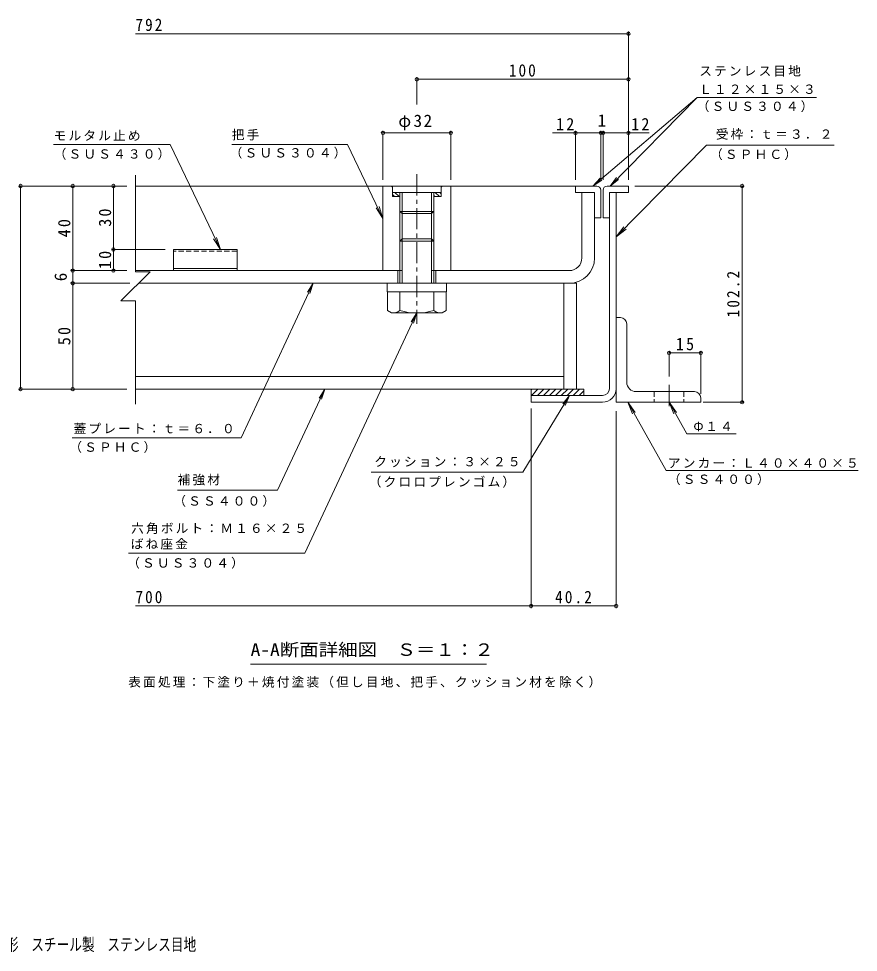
# Model space of a CAD drawing. Units: millimetres on the paper, enlarged 10 times, with parts at other scales. Extents: x -1763 to 1852, y -1353 to 1363.
# Drawn here: x -132 to 1852, y -1305 to 902 of the extents above; entities that cross this region are included whole.
import ezdxf
from ezdxf.enums import TextEntityAlignment as Align

# ---------------------------------------------------------------- set-up
doc = ezdxf.new("R2010")
doc.units = ezdxf.units.MM
doc.header["$LTSCALE"] = 10
doc.header["$PDMODE"] = 32
doc.header["$PDSIZE"] = 8
doc.linetypes.add('CHAIN1', pattern=[8, 5, -1, 1, -1])
doc.linetypes.add('DASHED1', pattern=[1.8, 1.2, -0.6])
for name, color, linetype, lineweight in [('D-1', 2, 'Continuous', 9), ('D-2', 3, 'Continuous', 9), ('D-3', 4, 'Continuous', 9), ('D-4', 7, 'Continuous', 9), ('D-5', 7, 'Continuous', 9), ('D-6', 6, 'Continuous', 5), ('D-7', 4, 'CHAIN1', 9), ('D-8', 5, 'Continuous', 5), ('D-9', 134, 'Continuous', 5), ('D-C', 2, 'Continuous', 9), ('D-E', 3, 'Continuous', 9), ('D-F', 7, 'Continuous', 9), ('F-5_F-5ﾚｲﾔ', 7, 'Continuous', 9)]:
    doc.layers.add(name, color=color, linetype=linetype, lineweight=lineweight)
doc.styles.add('ＭＳ ゴシック', font='')
doc.styles.get('ＭＳ ゴシック').set_extended_font_data('MS Gothic')

msp = doc.modelspace()

# ---------------------------------------------------------------- linework, layer by layer
at = {"layer": 'D-1'}
for p, q in [((1263.79, 27.39), (1263.79, 491.39)), ((1279.79, 27.39), (1279.79, 491.39)), ((1078.79, 11.39), (1078.79, -4.61)), ((1247.79, 11.39), (1078.79, 11.39)), ((1078.79, -4.61), (1247.79, -4.61))]:
    msp.add_line(p, q, dxfattribs=at)
for radius in [16, 32]:
    msp.add_arc((1247.79, 27.39), radius, 270, 0, dxfattribs=at)
at = {"layer": 'D-2'}
for p, q in [((1198.79, 336.39), (1198.79, 491.39)), ((1228.79, 491.39), (1198.79, 491.39)), ((1228.79, 336.39), (1228.79, 491.39)), ((768.79, 306.39), (143.79, 306.39)), ((763.79, 306.39), (763.79, 276.39)), ((1168.79, 306.39), (848.79, 306.39)), ((853.79, 306.39), (853.79, 276.39)), ((150.64, 276.39), (1168.79, 276.39))]:
    msp.add_line(p, q, dxfattribs=at)
for radius in [30, 60]:
    msp.add_arc((1168.79, 336.39), radius, 270, 0, dxfattribs=at)
at = {"layer": 'D-3'}
for p, q in [((1183.79, 506.39), (143.79, 506.39)), ((1183.79, 491.39), (1228.79, 491.39)), ((1228.79, 491.39), (1228.79, 431.39)), ((1243.79, 496.39), (1243.79, 431.39)), ((1248.79, 496.39), (1248.79, 431.39)), ((1258.79, 506.39), (1308.79, 506.39)), ((1263.79, 431.39), (1263.79, 491.39)), ((1228.79, 431.39), (1243.79, 431.39)), ((1263.79, 431.39), (1248.79, 431.39)), ((233.79, 356.39), (233.79, 306.39)), ((383.79, 356.39), (233.79, 356.39)), ((383.79, 311.39), (233.79, 311.39))]:
    msp.add_line(p, q, dxfattribs=at)
at = {"layer": 'D-3', "linetype": 'DASHED1'}
msp.add_line((383.79, 352.06), (233.79, 352.06), dxfattribs=at)
at = {"layer": 'D-3'}
for points in [[(1233.79, 506.39), (1183.79, 506.39), (1183.79, 491.39)], [(1308.79, 506.39), (1308.79, 491.39), (1263.79, 491.39)], [(383.79, 356.39), (383.79, 306.39), (233.79, 306.39)]]:
    msp.add_lwpolyline(points, dxfattribs=at)
for centre, start, end in [((1233.79, 496.39), 0, 90), ((1258.79, 496.39), 90, 180)]:
    msp.add_arc(centre, 10, start, end, dxfattribs=at)
at = {"layer": 'D-4'}
for p, q in [((1582.48, -4.61), (1485.81, -4.61)), ((973.46, -623.46), (415.96, -623.46))]:
    msp.add_line(p, q, dxfattribs=at)
at = {"layer": 'D-5'}
for p, q in [((1471.65, 715.8), (1225, 506.39)), ((1753.11, 715.8), (1471.65, 715.8)), ((-49.54, 604.18), (225.46, 604.18)), ((225.46, 604.18), (344.71, 356.39)), ((644.74, 604.18), (371.49, 604.18)), ((644.74, 604.18), (728.79, 429.54)), ((1794.88, 603.29), (1493.31, 603.29)), ((1225, 506.39), (1241.78, 524.92)), ((1225, 506.39), (1246.01, 519.94)), ((1265.92, 506.39), (1285.62, 521.78)), ((728.79, 429.54), (712.36, 454.65)), ((728.79, 429.54), (719.42, 458.04)), ((1279.79, 385.96), (1297.84, 409.92)), ((344.71, 356.39), (328.28, 381.49)), ((344.71, 356.39), (335.34, 384.89)), ((563.74, 276.39), (556.22, 252.54)), ((808.79, 206.39), (795.36, 185.3)), ((591, 26.39), (583.49, 2.54)), ((1169.3, 10.88), (1153.63, -8.61)), ((1307.07, -4.61), (1325.11, -28.59)), ((1307.07, -4.61), (1318.29, -32.44)), ((1398.38, -166.29), (1307.07, -4.61)), ((1404.79, -4.61), (1416.01, -32.44)), ((1404.79, -4.61), (1422.83, -28.59)), ((1447.12, -79.56), (1404.79, -4.61)), ((1447.12, -79.56), (1563.26, -79.56)), ((393.62, -88.43), (-6.05, -88.43)), ((1059.33, -170.04), (701.19, -170.04)), ((1398.38, -166.29), (1852.16, -166.29)), ((479.46, -212.82), (243.44, -212.82)), ((544.03, -361.4), (127.04, -361.4))]:
    msp.add_line(p, q, dxfattribs=at)
for points in [[(1471.65, 715.8), (1265.92, 506.39), (1280.96, 526.36)], [(1493.31, 603.29), (1279.79, 385.96), (1303.43, 404.43)], [(393.62, -88.43), (563.74, 276.39), (550.31, 255.3)], [(544.03, -361.4), (808.79, 206.39), (801.27, 182.54)], [(479.46, -212.82), (591, 26.39), (577.57, 5.3)], [(1059.33, -170.04), (1169.3, 10.88), (1159.21, -12)]]:
    msp.add_lwpolyline(points, dxfattribs=at)
at = {"layer": 'D-6'}
for p, q in [((1078.79, 24.78), (1080.4, 26.39)), ((1078.79, 26.39), (1203.79, 26.39)), ((1078.79, 26.39), (1078.79, 11.39)), ((1079.54, 11.39), (1094.54, 26.39)), ((1093.68, 11.39), (1108.68, 26.39)), ((1107.82, 11.39), (1122.83, 26.39)), ((1121.97, 11.39), (1136.97, 26.39)), ((1136.11, 11.39), (1151.11, 26.39)), ((1150.25, 11.39), (1165.25, 26.39)), ((1164.39, 11.39), (1179.39, 26.39)), ((1178.54, 11.39), (1193.54, 26.39)), ((1192.68, 11.39), (1203.79, 22.5)), ((1203.79, 26.39), (1203.79, 11.39))]:
    msp.add_line(p, q, dxfattribs=at)
at = {"layer": 'D-7'}
msp.add_line((1404.79, 36.43), (1404.79, -22.03), dxfattribs=at)
at = {"layer": 'D-8'}
for p, q in [((1156.29, 276.39), (1186.29, 276.39)), ((1156.29, 276.39), (1156.29, 26.39)), ((1186.29, 276.39), (1186.29, 26.39)), ((1156.29, 26.39), (1186.29, 26.39))]:
    msp.add_line(p, q, dxfattribs=at)
at = {"layer": 'D-9'}
for p, q in [((1156.29, 276.39), (150.64, 276.39)), ((1156.29, 26.39), (1156.29, 276.39)), ((739.29, 256.39), (739.29, 212.02)), ((768.79, 211.87), (768.79, 256.39)), ((848.79, 211.87), (848.79, 256.39)), ((878.29, 256.39), (878.29, 211.87)), ((748.83, 206.51), (739.29, 212.02)), ((868.79, 206.39), (749.04, 206.39)), ((868.79, 206.39), (878.29, 211.87)), ((1156.29, 56.39), (143.79, 56.39)), ((1156.29, 26.39), (143.79, 26.39))]:
    msp.add_line(p, q, dxfattribs=at)
for centre, radius, start, end in [((750.08, 240.89), 34.53, 267.86055, 302.81094), ((808.79, 354.98), 148.6, 254.38446, 285.61554), ((867.5, 240.89), 34.53, 237.18906, 272.13945)]:
    msp.add_arc(centre, radius, start, end, dxfattribs=at)
at = {"layer": 'D-C', "linetype": 'CHAIN1'}
msp.add_line((808.79, 534.06), (808.79, 180.76), dxfattribs=at)
at = {"layer": 'D-C'}
for p, q in [((728.79, 506.39), (748.79, 506.39)), ((728.79, 306.39), (728.79, 506.39)), ((751.29, 503.89), (748.79, 506.39)), ((751.29, 481.39), (751.29, 506.39)), ((866.29, 506.39), (751.29, 506.39)), ((866.29, 491.39), (751.29, 491.39)), ((756.19, 481.39), (751.29, 486.29)), ((766.8, 481.39), (756.8, 491.39)), ((768.79, 490), (767.4, 491.39)), ((768.79, 276.39), (768.79, 491.39)), ((773.79, 276.39), (773.79, 491.39)), ((843.79, 276.39), (843.79, 491.39)), ((848.79, 465.17), (848.79, 491.39)), ((862.26, 481.39), (852.26, 491.39)), ((866.29, 487.96), (862.86, 491.39)), ((868.79, 506.39), (866.29, 503.89)), ((866.29, 481.39), (866.29, 506.39)), ((888.79, 506.39), (868.79, 506.39)), ((888.79, 306.39), (888.79, 506.39)), ((768.79, 481.39), (751.29, 481.39)), ((851.65, 481.39), (848.79, 484.25)), ((866.29, 481.39), (848.79, 481.39)), ((848.79, 276.39), (848.79, 465.17)), ((848.79, 446.39), (768.79, 446.39)), ((848.79, 446.66), (843.79, 441.39)), ((773.79, 381.39), (768.79, 376.39)), ((848.79, 376.39), (768.79, 376.39)), ((843.79, 381.39), (773.79, 381.39)), ((848.79, 376.39), (843.79, 381.39)), ((728.79, 306.39), (773.79, 306.39)), ((888.79, 306.39), (843.79, 306.39))]:
    msp.add_line(p, q, dxfattribs=at)
at = {"layer": 'D-C', "color": 134, "lineweight": 5}
for p, q in [((738.79, 276.39), (878.79, 276.39)), ((878.79, 276.39), (878.79, 256.39))]:
    msp.add_line(p, q, dxfattribs=at)
at = {"layer": 'D-C'}
msp.add_lwpolyline([(843.79, 441.39), (773.79, 441.39), (768.79, 446.39)], dxfattribs=at)
at = {"layer": 'D-C', "color": 134, "lineweight": 5}
msp.add_lwpolyline([(738.79, 276.39), (738.79, 256.39), (878.79, 256.39)], dxfattribs=at)
at = {"layer": 'D-E'}
for p, q in [((1289.79, 195.39), (1279.79, 195.39)), ((1279.79, -4.61), (1279.79, 195.39)), ((1304.79, 42.89), (1304.79, 180.39)), ((1327.29, 20.39), (1464.79, 20.39)), ((1479.79, 5.39), (1479.79, -4.61)), ((1479.79, -4.61), (1279.79, -4.61))]:
    msp.add_line(p, q, dxfattribs=at)
at = {"layer": 'D-E', "linetype": 'DASHED1'}
for p, q in [((1369.79, 20.39), (1369.79, -4.61)), ((1439.79, 20.39), (1439.79, -4.61))]:
    msp.add_line(p, q, dxfattribs=at)
at = {"layer": 'D-E'}
for centre, radius, start, end in [((1289.79, 180.39), 15, 0, 90), ((1327.29, 42.89), 22.5, 180, 270), ((1464.79, 5.39), 15, 0, 90)]:
    msp.add_arc(centre, radius, start, end, dxfattribs=at)
at = {"layer": 'D-F'}
for p, q in [((1308.79, 866.41), (143.79, 866.41)), ((1308.79, 521.39), (1308.79, 871.41)), ((808.79, 698.68), (808.79, 763.59)), ((1308.79, 758.59), (808.79, 758.59)), ((1308.79, 758.41), (1308.79, 753.59)), ((728.79, 521.39), (728.79, 636.96)), ((888.79, 631.96), (728.79, 631.96)), ((888.79, 521.39), (888.79, 636.96)), ((1243.79, 631.96), (1129.18, 631.96)), ((1183.79, 521.39), (1183.79, 636.96)), ((1243.79, 521.39), (1243.79, 636.96)), ((1248.79, 631.96), (1243.79, 631.96)), ((1248.79, 521.39), (1248.79, 636.96)), ((1358.03, 631.96), (1248.79, 631.96)), ((143.79, 531.83), (143.79, 303.95)), ((-130.71, 506.39), (123.79, 506.39)), ((-127.71, 26.39), (-127.71, 506.39)), ((-4.6, 306.39), (-4.6, 506.39)), ((91.76, 356.39), (91.76, 506.39)), ((1323.79, 506.39), (1582.48, 506.39)), ((1577.48, -4.61), (1577.48, 506.39)), ((88.76, 356.39), (213.79, 356.39)), ((91.76, 306.39), (91.76, 356.39)), ((-7.6, 306.39), (123.79, 306.39)), ((-4.6, 276.39), (-4.6, 306.39)), ((-7.6, 276.39), (130.64, 276.39)), ((-4.6, 26.39), (-4.6, 276.39)), ((143.79, 235.13), (109.38, 235.13)), ((143.79, 235.13), (143.79, -9.04)), ((1404.79, 114.88), (1404.79, 56.43)), ((1404.79, 111.88), (1479.79, 111.88)), ((1479.79, 114.88), (1479.79, 15.39)), ((-130.71, 26.39), (123.79, 26.39)), ((1078.79, -19.61), (1078.79, -491.09)), ((1279.79, -25.99), (1279.79, -491.09)), ((1078.79, -486.09), (143.79, -486.09)), ((1279.79, -486.09), (1078.79, -486.09))]:
    msp.add_line(p, q, dxfattribs=at)
msp.add_lwpolyline([(143.79, 303.95), (178.2, 303.95), (109.38, 235.13)], dxfattribs=at)
for p in [(1308.79, 866.41), (808.79, 758.59), (1308.79, 758.59), (728.79, 631.96), (888.79, 631.96), (1183.79, 631.96), (1243.79, 631.96), (1248.79, 631.96), (1308.79, 631.96), (-127.71, 506.39), (-4.6, 506.39), (91.76, 506.39), (1577.48, 506.39), (91.76, 356.39), (-4.6, 306.39), (91.76, 306.39), (-4.6, 276.39), (1404.79, 111.88), (1479.79, 111.88), (-127.71, 26.39), (-4.6, 26.39), (1577.48, -4.61), (1078.79, -486.09), (1279.79, -486.09)]:
    msp.add_point(p, dxfattribs=at)

# ---------------------------------------------------------------- texts
at = {"layer": 'D-4', "color": 2, "style": 'ＭＳ ゴシック', "width": 1.15}
msp.add_text('A-A断面詳細図\u3000Ｓ＝１：２', height=29.33, dxfattribs=at).set_placement((415.96, -612.84), align=Align.BOTTOM_LEFT)
at = {"layer": 'D-4', "insert": (126.75, -679.59), "char_height": 21.99, "attachment_point": 7, "style": 'ＭＳ ゴシック'}
msp.add_mtext('\\T1.17;表面処理：下塗り＋焼付塗装（但し目地、把手、クッション材を除く）', dxfattribs=at)
at = {"layer": 'D-5', "char_height": 21.99, "attachment_point": 7, "style": 'ＭＳ ゴシック'}
for s, insert in [('\\T1.17;ステンレス目地', (1475.99, 765.12)), ('\\T1.17;Ｌ１２×１５×３', (1475.99, 723.79)), ('\\T1.17;（ＳＵＳ３０４）', (1470.24, 680.95)), ('\\T1.17;把手', (371.49, 614.02)), ('\\T1.17;受枠：ｔ＝３．２', (1515.26, 615.61)), ('\\T1.17;モルタル止め', (-49.54, 613.19)), ('\\T1.17;（ＳＵＳ４３０）', (-49.54, 568.28)), ('\\T1.17;（ＳＵＳ３０４）', (366.55, 570.95)), ('\\T1.17;（ＳＰＨＣ）', (1501.65, 567.45)), ('\\T1.17;蓋プレート：ｔ＝６．０', (-2.53, -79.19)), ('\\T1.17;Φ１４', (1462.32, -73.6)), ('\\T1.17;（ＳＰＨＣ）', (-12.58, -124.55)), ('\\T1.17;クッション：３×２５', (708.16, -158.33)), ('\\T1.17;アンカー：Ｌ４０×４０×５', (1402.16, -160.33)), ('\\T1.17;補強材', (243.44, -201.34)), ('\\T1.17;（ＳＳ４００）', (1402.16, -200.57)), ('\\T1.17;（クロロプレンゴム）', (695.2, -206.6)), ('\\T1.17;（ＳＳ４００）', (233.24, -251.86)), ('\\T1.17;六角ボルト：Ｍ１６×２５', (133.57, -316.04)), ('\\T1.17;ばね座金', (132.53, -352.76)), ('\\T1.17;（ＳＵＳ３０４）', (124.26, -398.32))]:
    msp.add_mtext(s, dxfattribs=dict(at, insert=insert))
at = {"layer": 'D-F', "color": 2, "style": 'ＭＳ ゴシック'}
msp.add_text('1', height=29.33, dxfattribs=at).set_placement((1236.29, 637.96), align=Align.BOTTOM_LEFT)
msp.add_text('6', height=29.33, rotation=90, dxfattribs=at).set_placement((-9.6, 281.39), align=Align.BOTTOM_LEFT)
at = {"layer": 'D-F', "color": 2, "char_height": 29.33, "attachment_point": 7, "style": 'ＭＳ ゴシック'}
for s, insert in [('\\T1.27;\\W0.9;792', (143.79, 872.41)), ('\\T1.27;\\W0.9;100', (1026.29, 764.59)), ('\\T1.19;φ32', (765.04, 637.96)), ('\\T1.27;\\W0.95;12', (1137.82, 637.96)), ('\\T1.27;\\W0.95;12', (1315.44, 637.96)), ('\\T1.27;\\W0.95;15', (1421.04, 117.88)), ('\\T1.27;\\W0.9;700', (143.79, -480.09)), ('\\T1.28;\\W0.9;40.2', (1135.54, -480.09))]:
    msp.add_mtext(s, dxfattribs=dict(at, insert=insert))
at = {"layer": 'D-F', "color": 2, "char_height": 29.33, "attachment_point": 7, "rotation": 90, "style": 'ＭＳ ゴシック'}
for s, insert in [('\\T1.27;\\W0.95;30', (86.76, 410.14)), ('\\T1.27;\\W0.95;40', (-9.6, 385.14)), ('\\T1.27;\\W0.95;10', (86.76, 310.14)), ('\\T1.28;\\W0.9;102.2', (1571.48, 195.89)), ('\\T1.27;\\W0.95;50', (-9.6, 130.14))]:
    msp.add_mtext(s, dxfattribs=dict(at, insert=insert))
at = {"layer": 'F-5_F-5ﾚｲﾔ', "color": 2, "style": 'ＭＳ ゴシック', "width": 0.75}
msp.add_text('充填用（充填深さ：３０ｍｍ）\u3000屋内用\u3000一般形\u3000スチール製\u3000ステンレス目地', height=29.33, dxfattribs=at).set_placement((-792.72, -1309.74), align=Align.BOTTOM_LEFT)

doc.saveas('drawing.dxf')
